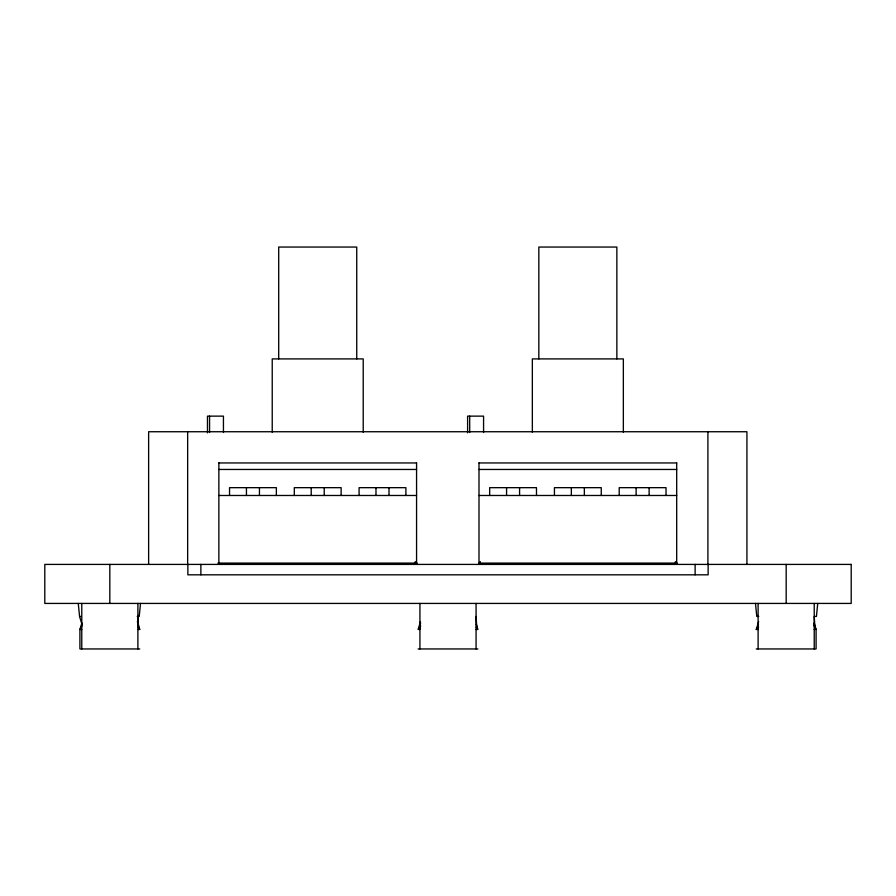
<?xml version="1.0" encoding="UTF-8"?>
<svg xmlns="http://www.w3.org/2000/svg" width="896" height="896" viewBox="0 0 896 896"><rect width="100%" height="100%" fill="white"/><g stroke="black" fill="none" stroke-linecap="round" stroke-linejoin="round"><path stroke-width="1.34" d="M140.526 603.422L139.227 616.437L137.245 616.437M817.734 603.422L816.435 616.437L815.192 616.437M420.582 625.542L419.933 629.44L418.085 629.44L420.493 621.634M758.531 626.842L758.106 629.44L756.258 629.44L758.654 621.634M80.931 629.44L82.13 624.232M419.104 629.44L420.594 622.933M757.277 629.44L758.464 624.232M81.917 622.933L79.912 629.44L79.912 648.95L139.742 648.95M81.379 627.267L79.912 629.44L81.771 629.44M756.258 629.44L757.714 627.267M218.87 462.952L416.573 462.952M479.002 462.952L676.693 462.952M218.87 469.459L416.573 469.459M479.002 469.459L676.693 469.459M218.87 495.477L416.573 495.477M479.002 495.477L676.693 495.477M217.918 563.102L417.133 563.102M478.934 563.102L677.264 563.102M78.266 603.422L79.565 616.437L80.808 616.437M758.755 616.437L756.773 616.437L755.474 603.422M137.894 629.44L139.742 629.44L137.346 621.634M476.067 629.44L477.915 629.44L476.314 624.232M814.229 629.44L816.088 629.44L816.088 648.95L756.258 648.95M418.085 648.95L477.915 648.95M814.621 627.267L816.088 629.44L814.083 622.933M138.286 627.267L139.742 629.44M79.565 616.437L81.906 624.232M813.87 624.232L815.069 629.44L814.229 616.437M476.302 626.842L476.896 629.44L476.067 616.437M137.894 616.437L138.723 629.44M814.229 603.422L814.229 648.95M786.173 564.413L786.173 603.422M758.106 603.422L758.106 648.95M746.928 564.413L746.928 431.738L148.635 431.738L148.635 564.413M708.131 564.413L708.131 574.818L187.869 574.818L187.869 564.413M707.907 431.738L707.907 564.413M695.128 564.413L695.128 574.818M676.693 462.84L676.693 564.413M675.394 561.624L675.394 564.413M666.03 495.477L666.03 487.67L619.203 487.67L619.203 495.477M649.118 487.67L649.118 495.477M636.115 487.67L636.115 495.477M623.347 432.286L623.347 358.904L532.347 358.904L532.347 432.286M616.862 358.904L616.862 247.05L538.832 247.05L538.832 358.904M601.261 495.477L601.261 487.67L554.434 487.67L554.434 495.477M584.349 487.67L584.349 495.477M571.346 487.67L571.346 495.477M536.491 495.477L536.491 487.67L489.664 487.67L489.664 495.477M519.579 487.67L519.579 495.477M506.576 487.67L506.576 495.477M483.571 432.488L483.571 416.136L467.6 416.136L467.6 432.835M480.301 561.624L480.301 564.413M479.002 462.84L479.002 564.413M476.067 603.422L476.067 648.95M469.694 416.136L469.694 432.488M419.933 603.422L419.933 648.95M416.573 462.84L416.573 564.413M415.262 561.624L415.262 564.413M405.899 495.477L405.899 487.67L359.083 487.67L359.083 495.477M388.998 487.67L388.998 495.477M375.984 487.67L375.984 495.477M363.216 432.286L363.216 358.904L272.227 358.904L272.227 432.286M356.742 358.904L356.742 247.05L278.701 247.05L278.701 358.904M341.13 495.477L341.13 487.67L294.302 487.67L294.302 495.477M324.218 487.67L324.218 495.477M311.214 487.67L311.214 495.477M276.36 495.477L276.36 487.67L229.533 487.67L229.533 495.477M259.448 487.67L259.448 495.477M246.445 487.67L246.445 495.477M223.44 432.488L223.44 416.136L207.469 416.136L207.469 432.835M218.87 462.84L218.87 564.413M209.563 416.136L209.563 432.488M200.872 564.413L200.872 574.818M187.656 431.738L187.656 564.413M137.894 603.422L137.894 648.95M109.827 564.413L109.827 603.422M81.771 603.422L81.771 648.95M851.2 564.413L44.8 564.413L44.8 603.422L851.2 603.422L851.2 564.413"/></g></svg>
